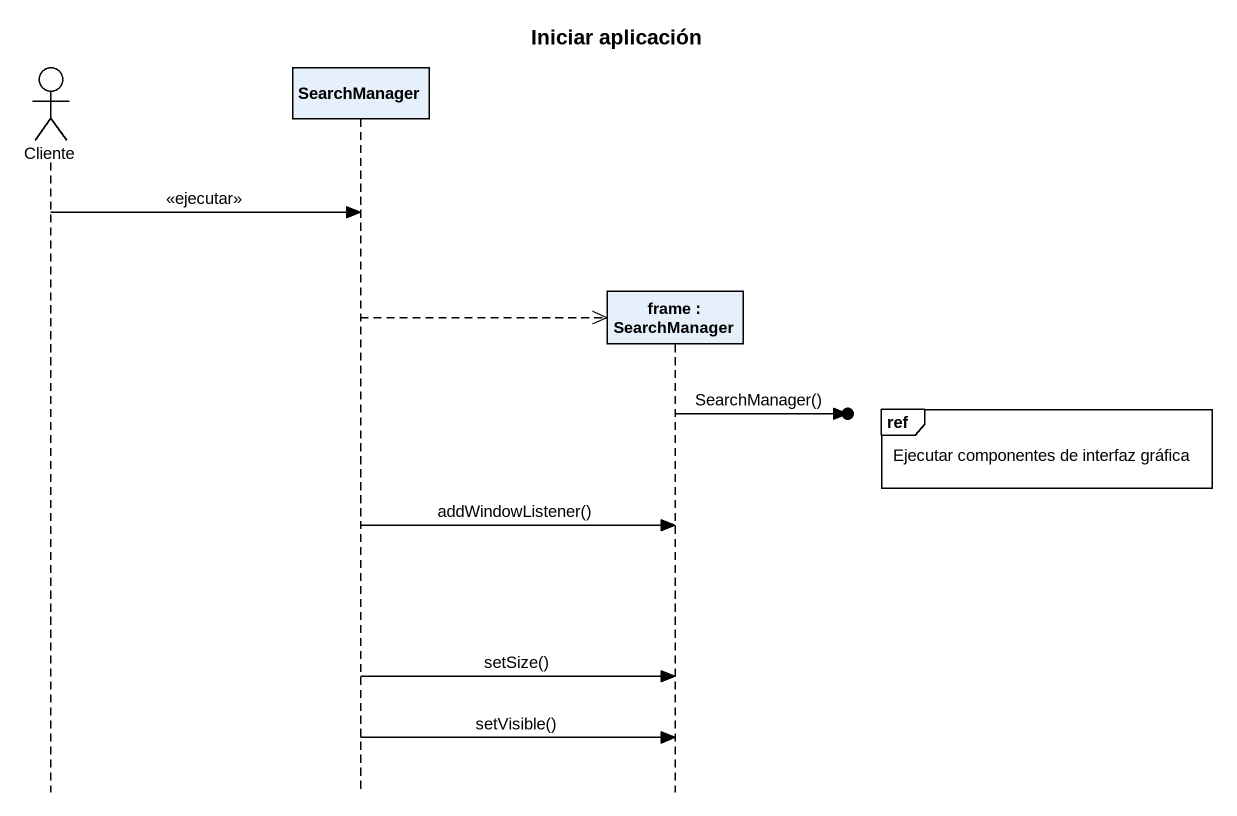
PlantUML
@startuml
title Iniciar aplicación
hide footbox
actor Cliente
participant SearchManager
participant "frame : SearchManager" as frame_

Cliente -> SearchManager : <<ejecutar>>
SearchManager -->> frame_ **
ref over frame_ : Ejecutar componentes de interfaz gráfica
frame_ ->o] : SearchManager()
SearchManager -> frame_ : addWindowListener()
SearchManager -> frame_ : setSize()
SearchManager -> frame_ : setVisible()
@enduml
